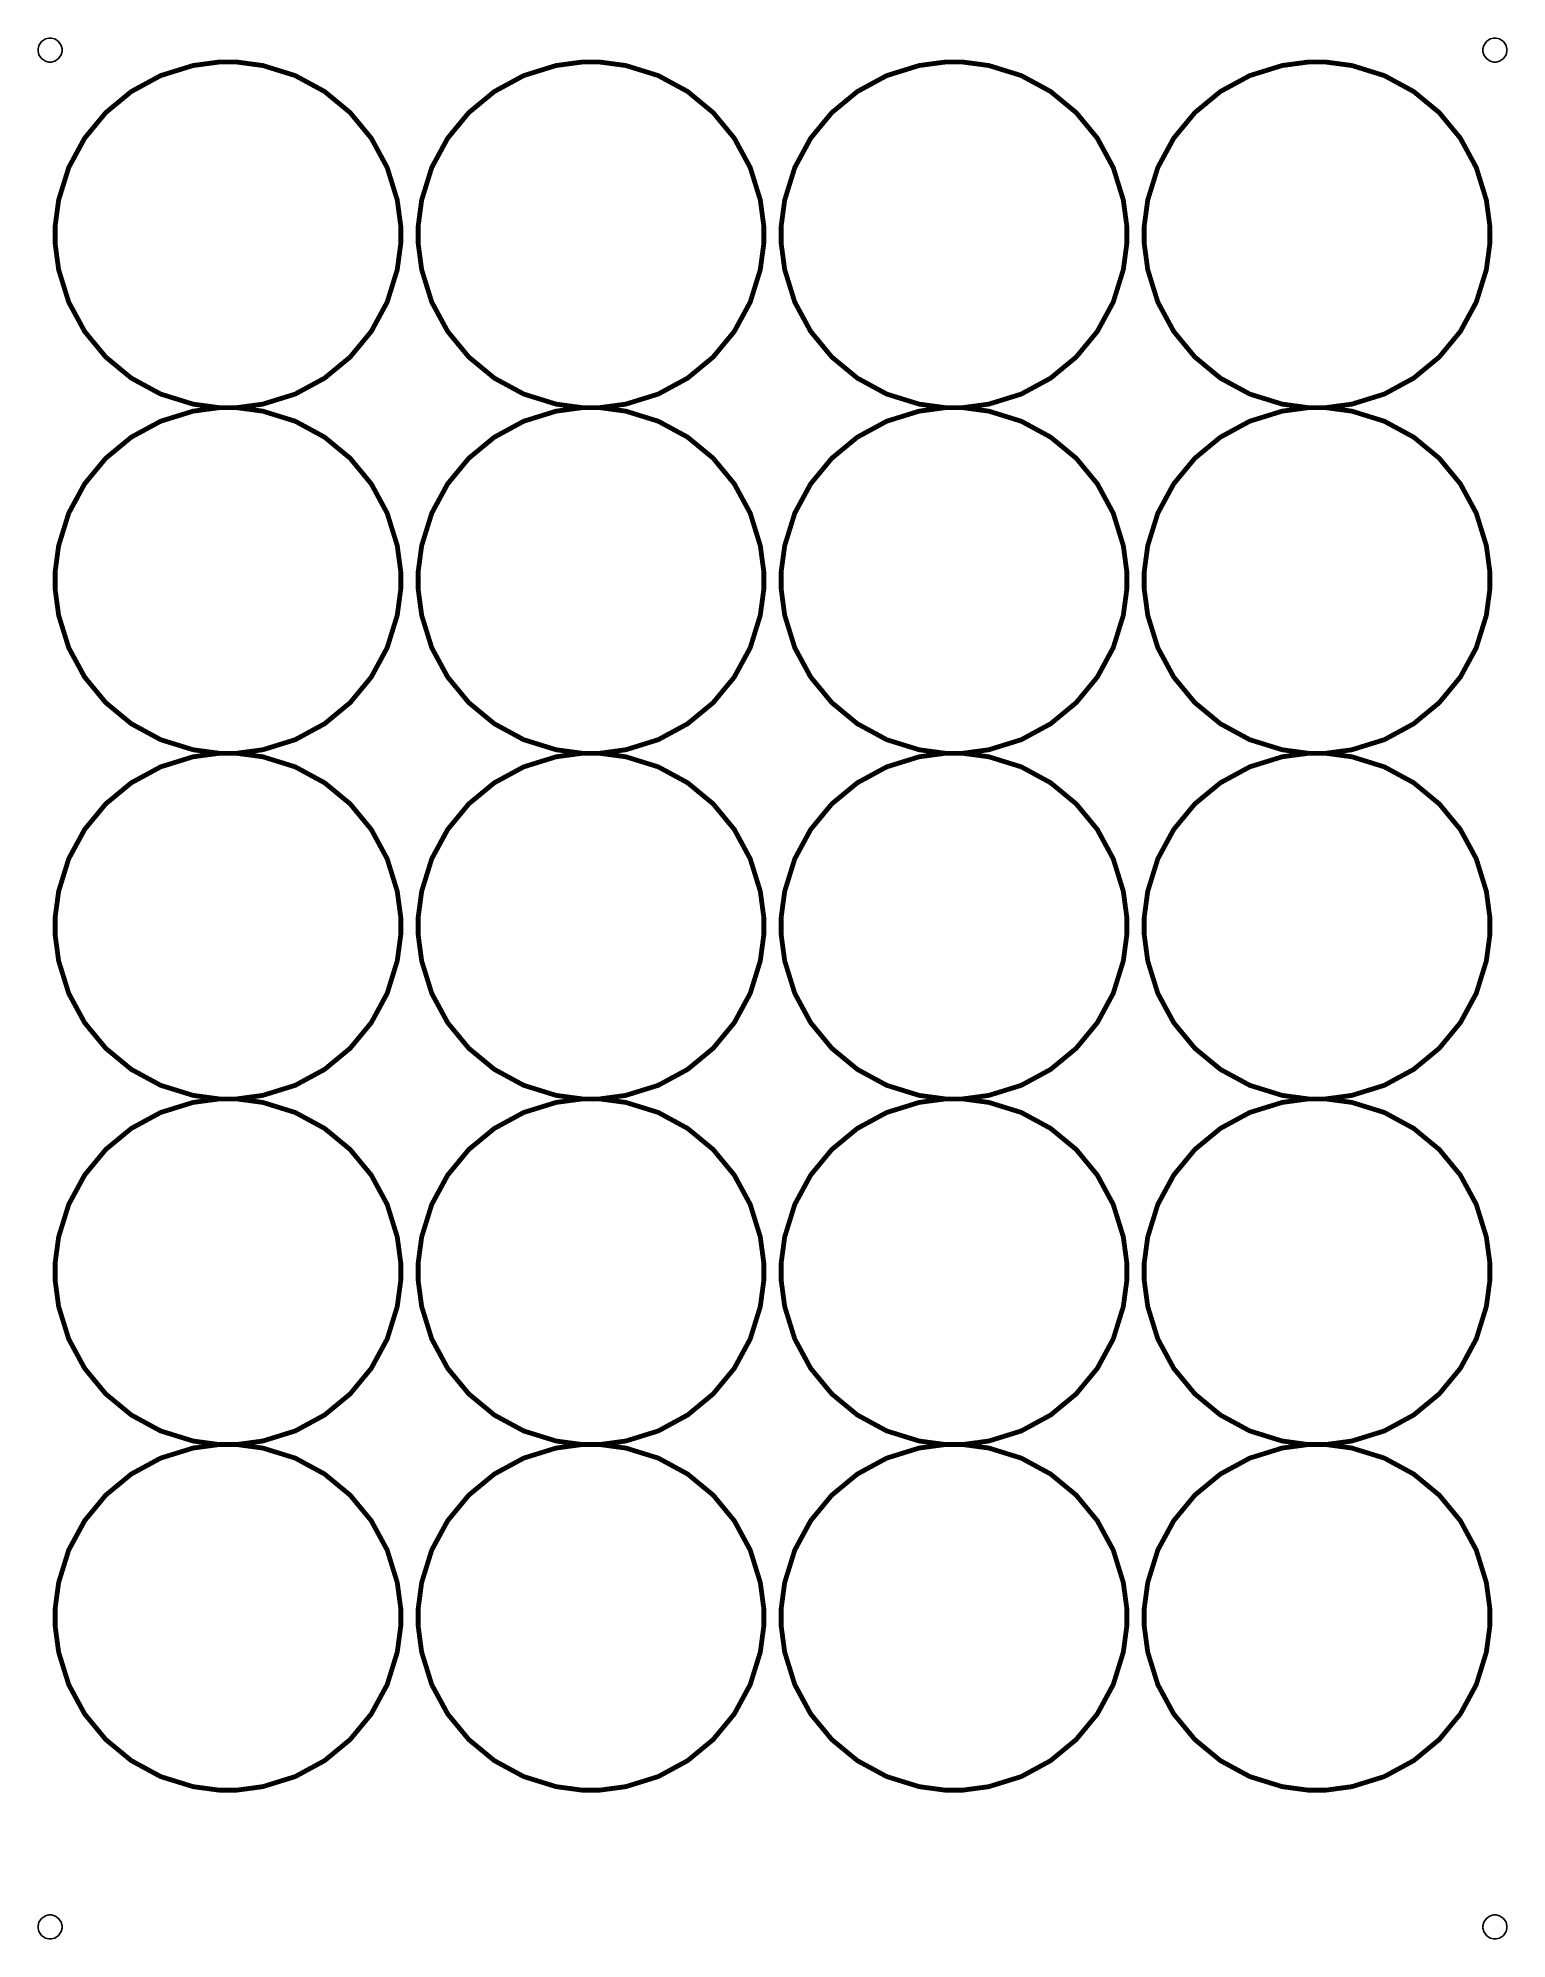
# Model space of a CAD drawing. Extents: x 0 to 216, y 0 to 279.
import ezdxf

# ---------------------------------------------------------------- set-up
doc = ezdxf.new("R2010")
doc.units = 0
doc.layers.add('C00-00-00-BLACK', color=7, linetype='CONTINUOUS')

msp = doc.modelspace()

# ---------------------------------------------------------------- linework, layer by layer
at = {"layer": 'C00-00-00-BLACK'}
for points in [[(3.52778, 277.636), (3.52778, 277.808), (3.3886, 278.324), (3.01101, 278.885), (2.45015, 279.262), (1.93477, 279.4), (1.76389, 279.4), (1.59163, 279.4), (1.07625, 279.262), (0.515387, 278.885), (0.137804, 278.324), (0, 277.808), (0, 277.636), (0, 277.465), (0.137804, 276.95), (0.515387, 276.389), (1.07625, 276.012), (1.59163, 275.872), (1.76389, 275.872), (1.93477, 275.872), (2.45015, 276.012), (3.01101, 276.389), (3.3886, 276.95), (3.52778, 277.465), (3.52778, 277.636)], [(3.52778, 277.636), (3.52778, 277.808), (3.3886, 278.324), (3.01101, 278.885), (2.45015, 279.262), (1.93477, 279.4), (1.76389, 279.4), (1.59163, 279.4), (1.07625, 279.262), (0.515387, 278.885), (0.137804, 278.324), (0, 277.808), (0, 277.636), (0, 277.465), (0.137804, 276.95), (0.515387, 276.389), (1.07625, 276.012), (1.59163, 275.872), (1.76389, 275.872), (1.93477, 275.872), (2.45015, 276.012), (3.01101, 276.389), (3.3886, 276.95), (3.52778, 277.465), (3.52778, 277.636)], [(3.52778, 277.636), (3.52778, 277.808), (3.3886, 278.324), (3.01101, 278.885), (2.45015, 279.262), (1.93477, 279.4), (1.76389, 279.4), (1.59163, 279.4), (1.07625, 279.262), (0.515387, 278.885), (0.137804, 278.324), (0, 277.808), (0, 277.636), (0, 277.465), (0.137804, 276.95), (0.515387, 276.389), (1.07625, 276.012), (1.59163, 275.872), (1.76389, 275.872), (1.93477, 275.872), (2.45015, 276.012), (3.01101, 276.389), (3.3886, 276.95), (3.52778, 277.465), (3.52778, 277.636)], [(3.52778, 277.636), (3.52778, 277.808), (3.3886, 278.324), (3.01101, 278.885), (2.45015, 279.262), (1.93477, 279.4), (1.76389, 279.4), (1.59163, 279.4), (1.07625, 279.262), (0.515387, 278.885), (0.137804, 278.324), (0, 277.808), (0, 277.636), (0, 277.465), (0.137804, 276.95), (0.515387, 276.389), (1.07625, 276.012), (1.59163, 275.872), (1.76389, 275.872), (1.93477, 275.872), (2.45015, 276.012), (3.01101, 276.389), (3.3886, 276.95), (3.52778, 277.465), (3.52778, 277.636)], [(3.52778, 277.636), (3.52778, 277.808), (3.3886, 278.324), (3.01101, 278.885), (2.45015, 279.262), (1.93477, 279.4), (1.76389, 279.4), (1.59163, 279.4), (1.07625, 279.262), (0.515387, 278.885), (0.137804, 278.324), (0, 277.808), (0, 277.636), (0, 277.465), (0.137804, 276.95), (0.515387, 276.389), (1.07625, 276.012), (1.59163, 275.872), (1.76389, 275.872), (1.93477, 275.872), (2.45015, 276.012), (3.01101, 276.389), (3.3886, 276.95), (3.52778, 277.465), (3.52778, 277.636)], [(215.9, 277.636), (215.9, 277.808), (215.761, 278.324), (215.383, 278.885), (214.822, 279.262), (214.307, 279.4), (214.136, 279.4), (213.964, 279.4), (213.449, 279.262), (212.888, 278.885), (212.51, 278.324), (212.372, 277.808), (212.372, 277.636), (212.372, 277.465), (212.51, 276.95), (212.888, 276.389), (213.449, 276.012), (213.964, 275.872), (214.136, 275.872), (214.307, 275.872), (214.822, 276.012), (215.383, 276.389), (215.761, 276.95), (215.9, 277.465), (215.9, 277.636)], [(215.9, 277.636), (215.9, 277.808), (215.761, 278.324), (215.383, 278.885), (214.822, 279.262), (214.307, 279.4), (214.136, 279.4), (213.964, 279.4), (213.449, 279.262), (212.888, 278.885), (212.51, 278.324), (212.372, 277.808), (212.372, 277.636), (212.372, 277.465), (212.51, 276.95), (212.888, 276.389), (213.449, 276.012), (213.964, 275.872), (214.136, 275.872), (214.307, 275.872), (214.822, 276.012), (215.383, 276.389), (215.761, 276.95), (215.9, 277.465), (215.9, 277.636)], [(215.9, 277.636), (215.9, 277.808), (215.761, 278.324), (215.383, 278.885), (214.822, 279.262), (214.307, 279.4), (214.136, 279.4), (213.964, 279.4), (213.449, 279.262), (212.888, 278.885), (212.51, 278.324), (212.372, 277.808), (212.372, 277.636), (212.372, 277.465), (212.51, 276.95), (212.888, 276.389), (213.449, 276.012), (213.964, 275.872), (214.136, 275.872), (214.307, 275.872), (214.822, 276.012), (215.383, 276.389), (215.761, 276.95), (215.9, 277.465), (215.9, 277.636)], [(215.9, 277.636), (215.9, 277.808), (215.761, 278.324), (215.383, 278.885), (214.822, 279.262), (214.307, 279.4), (214.136, 279.4), (213.964, 279.4), (213.449, 279.262), (212.888, 278.885), (212.51, 278.324), (212.372, 277.808), (212.372, 277.636), (212.372, 277.465), (212.51, 276.95), (212.888, 276.389), (213.449, 276.012), (213.964, 275.872), (214.136, 275.872), (214.307, 275.872), (214.822, 276.012), (215.383, 276.389), (215.761, 276.95), (215.9, 277.465), (215.9, 277.636)], [(215.9, 277.636), (215.9, 277.808), (215.761, 278.324), (215.383, 278.885), (214.822, 279.262), (214.307, 279.4), (214.136, 279.4), (213.964, 279.4), (213.449, 279.262), (212.888, 278.885), (212.51, 278.324), (212.372, 277.808), (212.372, 277.636), (212.372, 277.465), (212.51, 276.95), (212.888, 276.389), (213.449, 276.012), (213.964, 275.872), (214.136, 275.872), (214.307, 275.872), (214.822, 276.012), (215.383, 276.389), (215.761, 276.95), (215.9, 277.465), (215.9, 277.636)], [(3.52778, 1.76389), (3.52778, 1.93614), (3.3886, 2.45153), (3.01101, 3.01239), (2.45015, 3.38998), (1.93477, 3.52778), (1.76389, 3.52778), (1.59163, 3.52778), (1.07625, 3.38998), (0.515387, 3.01239), (0.137804, 2.45153), (0, 1.93614), (0, 1.76389), (0, 1.59301), (0.137804, 1.07763), (0.515387, 0.516763), (1.07625, 0.139182), (1.59163, 0), (1.76389, 0), (1.93477, 0), (2.45015, 0.139182), (3.01101, 0.516763), (3.3886, 1.07763), (3.52778, 1.59301), (3.52778, 1.76389)], [(3.52778, 1.76389), (3.52778, 1.93614), (3.3886, 2.45153), (3.01101, 3.01239), (2.45015, 3.38998), (1.93477, 3.52778), (1.76389, 3.52778), (1.59163, 3.52778), (1.07625, 3.38998), (0.515387, 3.01239), (0.137804, 2.45153), (0, 1.93614), (0, 1.76389), (0, 1.59301), (0.137804, 1.07763), (0.515387, 0.516763), (1.07625, 0.139182), (1.59163, 0), (1.76389, 0), (1.93477, 0), (2.45015, 0.139182), (3.01101, 0.516763), (3.3886, 1.07763), (3.52778, 1.59301), (3.52778, 1.76389)], [(3.52778, 1.76389), (3.52778, 1.93614), (3.3886, 2.45153), (3.01101, 3.01239), (2.45015, 3.38998), (1.93477, 3.52778), (1.76389, 3.52778), (1.59163, 3.52778), (1.07625, 3.38998), (0.515387, 3.01239), (0.137804, 2.45153), (0, 1.93614), (0, 1.76389), (0, 1.59301), (0.137804, 1.07763), (0.515387, 0.516763), (1.07625, 0.139182), (1.59163, 0), (1.76389, 0), (1.93477, 0), (2.45015, 0.139182), (3.01101, 0.516763), (3.3886, 1.07763), (3.52778, 1.59301), (3.52778, 1.76389)], [(3.52778, 1.76389), (3.52778, 1.93614), (3.3886, 2.45153), (3.01101, 3.01239), (2.45015, 3.38998), (1.93477, 3.52778), (1.76389, 3.52778), (1.59163, 3.52778), (1.07625, 3.38998), (0.515387, 3.01239), (0.137804, 2.45153), (0, 1.93614), (0, 1.76389), (0, 1.59301), (0.137804, 1.07763), (0.515387, 0.516763), (1.07625, 0.139182), (1.59163, 0), (1.76389, 0), (1.93477, 0), (2.45015, 0.139182), (3.01101, 0.516763), (3.3886, 1.07763), (3.52778, 1.59301), (3.52778, 1.76389)], [(3.52778, 1.76389), (3.52778, 1.93614), (3.3886, 2.45153), (3.01101, 3.01239), (2.45015, 3.38998), (1.93477, 3.52778), (1.76389, 3.52778), (1.59163, 3.52778), (1.07625, 3.38998), (0.515387, 3.01239), (0.137804, 2.45153), (0, 1.93614), (0, 1.76389), (0, 1.59301), (0.137804, 1.07763), (0.515387, 0.516763), (1.07625, 0.139182), (1.59163, 0), (1.76389, 0), (1.93477, 0), (2.45015, 0.139182), (3.01101, 0.516763), (3.3886, 1.07763), (3.52778, 1.59301), (3.52778, 1.76389)], [(215.9, 1.76389), (215.9, 1.93614), (215.761, 2.45153), (215.383, 3.01239), (214.822, 3.38998), (214.307, 3.52778), (214.136, 3.52778), (213.964, 3.52778), (213.449, 3.38998), (212.888, 3.01239), (212.51, 2.45153), (212.372, 1.93614), (212.372, 1.76389), (212.372, 1.59301), (212.51, 1.07763), (212.888, 0.516763), (213.449, 0.139182), (213.964, 0), (214.136, 0), (214.307, 0), (214.822, 0.139182), (215.383, 0.516763), (215.761, 1.07763), (215.9, 1.59301), (215.9, 1.76389)], [(215.9, 1.76389), (215.9, 1.93614), (215.761, 2.45153), (215.383, 3.01239), (214.822, 3.38998), (214.307, 3.52778), (214.136, 3.52778), (213.964, 3.52778), (213.449, 3.38998), (212.888, 3.01239), (212.51, 2.45153), (212.372, 1.93614), (212.372, 1.76389), (212.372, 1.59301), (212.51, 1.07763), (212.888, 0.516763), (213.449, 0.139182), (213.964, 0), (214.136, 0), (214.307, 0), (214.822, 0.139182), (215.383, 0.516763), (215.761, 1.07763), (215.9, 1.59301), (215.9, 1.76389)], [(215.9, 1.76389), (215.9, 1.93614), (215.761, 2.45153), (215.383, 3.01239), (214.822, 3.38998), (214.307, 3.52778), (214.136, 3.52778), (213.964, 3.52778), (213.449, 3.38998), (212.888, 3.01239), (212.51, 2.45153), (212.372, 1.93614), (212.372, 1.76389), (212.372, 1.59301), (212.51, 1.07763), (212.888, 0.516763), (213.449, 0.139182), (213.964, 0), (214.136, 0), (214.307, 0), (214.822, 0.139182), (215.383, 0.516763), (215.761, 1.07763), (215.9, 1.59301), (215.9, 1.76389)], [(215.9, 1.76389), (215.9, 1.93614), (215.761, 2.45153), (215.383, 3.01239), (214.822, 3.38998), (214.307, 3.52778), (214.136, 3.52778), (213.964, 3.52778), (213.449, 3.38998), (212.888, 3.01239), (212.51, 2.45153), (212.372, 1.93614), (212.372, 1.76389), (212.372, 1.59301), (212.51, 1.07763), (212.888, 0.516763), (213.449, 0.139182), (213.964, 0), (214.136, 0), (214.307, 0), (214.822, 0.139182), (215.383, 0.516763), (215.761, 1.07763), (215.9, 1.59301), (215.9, 1.76389)], [(215.9, 1.76389), (215.9, 1.93614), (215.761, 2.45153), (215.383, 3.01239), (214.822, 3.38998), (214.307, 3.52778), (214.136, 3.52778), (213.964, 3.52778), (213.449, 3.38998), (212.888, 3.01239), (212.51, 2.45153), (212.372, 1.93614), (212.372, 1.76389), (212.372, 1.59301), (212.51, 1.07763), (212.888, 0.516763), (213.449, 0.139182), (213.964, 0), (214.136, 0), (214.307, 0), (214.822, 0.139182), (215.383, 0.516763), (215.761, 1.07763), (215.9, 1.59301), (215.9, 1.76389)]]:
    msp.add_lwpolyline(points, close=True, dxfattribs=at)
at = {"layer": 'C00-00-00-BLACK', "const_width": 0.705556}
for points in [[(53.315, 250.472), (53.315, 251.752), (52.7981, 255.593), (51.3182, 260.361), (48.9768, 264.676), (45.8749, 268.434), (42.1171, 271.536), (37.8023, 273.877), (33.0343, 275.357), (29.1937, 275.872), (27.9149, 275.872), (26.6347, 275.872), (22.7941, 275.357), (18.0261, 273.877), (13.7115, 271.536), (9.95355, 268.434), (6.85161, 264.676), (4.51033, 260.361), (3.0303, 255.593), (2.51492, 251.752), (2.51492, 250.472), (2.51492, 249.193), (3.0303, 245.353), (4.51033, 240.585), (6.85161, 236.27), (9.95355, 232.512), (13.7115, 229.41), (18.0261, 227.069), (22.7941, 225.589), (26.6347, 225.072), (27.9149, 225.072), (29.1937, 225.072), (33.0343, 225.589), (37.8023, 227.069), (42.1171, 229.41), (45.8749, 232.512), (48.9768, 236.27), (51.3182, 240.585), (52.7981, 245.353), (53.315, 249.193), (53.315, 250.472)], [(106.673, 250.472), (106.673, 251.752), (106.156, 255.593), (104.676, 260.361), (102.334, 264.676), (99.2325, 268.434), (95.4747, 271.536), (91.1599, 273.877), (86.3921, 275.357), (82.5514, 275.872), (81.2726, 275.872), (79.9924, 275.872), (76.1517, 275.357), (71.3839, 273.877), (67.0691, 271.536), (63.3113, 268.434), (60.2093, 264.676), (57.8679, 260.361), (56.388, 255.593), (55.8726, 251.752), (55.8726, 250.472), (55.8726, 249.193), (56.388, 245.353), (57.8679, 240.585), (60.2093, 236.27), (63.3113, 232.512), (67.0691, 229.41), (71.3839, 227.069), (76.1517, 225.589), (79.9924, 225.072), (81.2726, 225.072), (82.5514, 225.072), (86.3921, 225.589), (91.1599, 227.069), (95.4747, 229.41), (99.2325, 232.512), (102.334, 236.27), (104.676, 240.585), (106.156, 245.353), (106.673, 249.193), (106.673, 250.472)], [(160.027, 250.472), (160.027, 251.752), (159.511, 255.593), (158.031, 260.361), (155.689, 264.676), (152.587, 268.434), (148.83, 271.536), (144.515, 273.877), (139.747, 275.357), (135.906, 275.872), (134.627, 275.872), (133.347, 275.872), (129.506, 275.357), (124.739, 273.877), (120.424, 271.536), (116.666, 268.434), (113.564, 264.676), (111.223, 260.361), (109.743, 255.593), (109.227, 251.752), (109.227, 250.472), (109.227, 249.193), (109.743, 245.353), (111.223, 240.585), (113.564, 236.27), (116.666, 232.512), (120.424, 229.41), (124.739, 227.069), (129.506, 225.589), (133.347, 225.072), (134.627, 225.072), (135.906, 225.072), (139.747, 225.589), (144.515, 227.069), (148.83, 229.41), (152.587, 232.512), (155.689, 236.27), (158.031, 240.585), (159.511, 245.353), (160.027, 249.193), (160.027, 250.472)], [(213.385, 250.472), (213.385, 251.752), (212.868, 255.593), (211.388, 260.361), (209.047, 264.676), (205.945, 268.434), (202.187, 271.536), (197.872, 273.877), (193.105, 275.357), (189.264, 275.872), (187.985, 275.872), (186.705, 275.872), (182.864, 275.357), (178.096, 273.877), (173.782, 271.536), (170.024, 268.434), (166.922, 264.676), (164.58, 260.361), (163.1, 255.593), (162.585, 251.752), (162.585, 250.472), (162.585, 249.193), (163.1, 245.353), (164.58, 240.585), (166.922, 236.27), (170.024, 232.512), (173.782, 229.41), (178.096, 227.069), (182.864, 225.589), (186.705, 225.072), (187.985, 225.072), (189.264, 225.072), (193.105, 225.589), (197.872, 227.069), (202.187, 229.41), (205.945, 232.512), (209.047, 236.27), (211.388, 240.585), (212.868, 245.353), (213.385, 249.193), (213.385, 250.472)], [(53.315, 199.672), (53.315, 200.952), (52.7981, 204.793), (51.3182, 209.561), (48.9768, 213.876), (45.8749, 217.634), (42.1171, 220.736), (37.8023, 223.077), (33.0343, 224.557), (29.1937, 225.072), (27.9149, 225.072), (26.6347, 225.072), (22.7941, 224.557), (18.0261, 223.077), (13.7115, 220.736), (9.95355, 217.634), (6.85161, 213.876), (4.51033, 209.561), (3.0303, 204.793), (2.51492, 200.952), (2.51492, 199.672), (2.51492, 198.393), (3.0303, 194.553), (4.51033, 189.785), (6.85161, 185.47), (9.95355, 181.712), (13.7115, 178.61), (18.0261, 176.269), (22.7941, 174.789), (26.6347, 174.272), (27.9149, 174.272), (29.1937, 174.272), (33.0343, 174.789), (37.8023, 176.269), (42.1171, 178.61), (45.8749, 181.712), (48.9768, 185.47), (51.3182, 189.785), (52.7981, 194.553), (53.315, 198.393), (53.315, 199.672)], [(106.673, 199.672), (106.673, 200.952), (106.156, 204.793), (104.676, 209.561), (102.334, 213.876), (99.2325, 217.634), (95.4747, 220.736), (91.1599, 223.077), (86.3921, 224.557), (82.5514, 225.072), (81.2726, 225.072), (79.9924, 225.072), (76.1517, 224.557), (71.3839, 223.077), (67.0691, 220.736), (63.3113, 217.634), (60.2093, 213.876), (57.8679, 209.561), (56.388, 204.793), (55.8726, 200.952), (55.8726, 199.672), (55.8726, 198.393), (56.388, 194.553), (57.8679, 189.785), (60.2093, 185.47), (63.3113, 181.712), (67.0691, 178.61), (71.3839, 176.269), (76.1517, 174.789), (79.9924, 174.272), (81.2726, 174.272), (82.5514, 174.272), (86.3921, 174.789), (91.1599, 176.269), (95.4747, 178.61), (99.2325, 181.712), (102.334, 185.47), (104.676, 189.785), (106.156, 194.553), (106.673, 198.393), (106.673, 199.672)], [(160.027, 199.672), (160.027, 200.952), (159.511, 204.793), (158.031, 209.561), (155.689, 213.876), (152.587, 217.634), (148.83, 220.736), (144.515, 223.077), (139.747, 224.557), (135.906, 225.072), (134.627, 225.072), (133.347, 225.072), (129.506, 224.557), (124.739, 223.077), (120.424, 220.736), (116.666, 217.634), (113.564, 213.876), (111.223, 209.561), (109.743, 204.793), (109.227, 200.952), (109.227, 199.672), (109.227, 198.393), (109.743, 194.553), (111.223, 189.785), (113.564, 185.47), (116.666, 181.712), (120.424, 178.61), (124.739, 176.269), (129.506, 174.789), (133.347, 174.272), (134.627, 174.272), (135.906, 174.272), (139.747, 174.789), (144.515, 176.269), (148.83, 178.61), (152.587, 181.712), (155.689, 185.47), (158.031, 189.785), (159.511, 194.553), (160.027, 198.393), (160.027, 199.672)], [(213.385, 199.672), (213.385, 200.952), (212.868, 204.793), (211.388, 209.561), (209.047, 213.876), (205.945, 217.634), (202.187, 220.736), (197.872, 223.077), (193.105, 224.557), (189.264, 225.072), (187.985, 225.072), (186.705, 225.072), (182.864, 224.557), (178.096, 223.077), (173.782, 220.736), (170.024, 217.634), (166.922, 213.876), (164.58, 209.561), (163.1, 204.793), (162.585, 200.952), (162.585, 199.672), (162.585, 198.393), (163.1, 194.553), (164.58, 189.785), (166.922, 185.47), (170.024, 181.712), (173.782, 178.61), (178.096, 176.269), (182.864, 174.789), (186.705, 174.272), (187.985, 174.272), (189.264, 174.272), (193.105, 174.789), (197.872, 176.269), (202.187, 178.61), (205.945, 181.712), (209.047, 185.47), (211.388, 189.785), (212.868, 194.553), (213.385, 198.393), (213.385, 199.672)], [(53.315, 148.872), (53.315, 150.152), (52.7981, 153.993), (51.3182, 158.761), (48.9768, 163.076), (45.8749, 166.834), (42.1171, 169.936), (37.8023, 172.277), (33.0343, 173.757), (29.1937, 174.272), (27.9149, 174.272), (26.6347, 174.272), (22.7941, 173.757), (18.0261, 172.277), (13.7115, 169.936), (9.95355, 166.834), (6.85161, 163.076), (4.51033, 158.761), (3.0303, 153.993), (2.51492, 150.152), (2.51492, 148.872), (2.51492, 147.593), (3.0303, 143.753), (4.51033, 138.985), (6.85161, 134.67), (9.95355, 130.912), (13.7115, 127.81), (18.0261, 125.469), (22.7941, 123.989), (26.6347, 123.472), (27.9149, 123.472), (29.1937, 123.472), (33.0343, 123.989), (37.8023, 125.469), (42.1171, 127.81), (45.8749, 130.912), (48.9768, 134.67), (51.3182, 138.985), (52.7981, 143.753), (53.315, 147.593), (53.315, 148.872)], [(106.673, 148.872), (106.673, 150.152), (106.156, 153.993), (104.676, 158.761), (102.334, 163.076), (99.2325, 166.834), (95.4747, 169.936), (91.1599, 172.277), (86.3921, 173.757), (82.5514, 174.272), (81.2726, 174.272), (79.9924, 174.272), (76.1517, 173.757), (71.3839, 172.277), (67.0691, 169.936), (63.3113, 166.834), (60.2093, 163.076), (57.8679, 158.761), (56.388, 153.993), (55.8726, 150.152), (55.8726, 148.872), (55.8726, 147.593), (56.388, 143.753), (57.8679, 138.985), (60.2093, 134.67), (63.3113, 130.912), (67.0691, 127.81), (71.3839, 125.469), (76.1517, 123.989), (79.9924, 123.472), (81.2726, 123.472), (82.5514, 123.472), (86.3921, 123.989), (91.1599, 125.469), (95.4747, 127.81), (99.2325, 130.912), (102.334, 134.67), (104.676, 138.985), (106.156, 143.753), (106.673, 147.593), (106.673, 148.872)], [(160.027, 148.872), (160.027, 150.152), (159.511, 153.993), (158.031, 158.761), (155.689, 163.076), (152.587, 166.834), (148.83, 169.936), (144.515, 172.277), (139.747, 173.757), (135.906, 174.272), (134.627, 174.272), (133.347, 174.272), (129.506, 173.757), (124.739, 172.277), (120.424, 169.936), (116.666, 166.834), (113.564, 163.076), (111.223, 158.761), (109.743, 153.993), (109.227, 150.152), (109.227, 148.872), (109.227, 147.593), (109.743, 143.753), (111.223, 138.985), (113.564, 134.67), (116.666, 130.912), (120.424, 127.81), (124.739, 125.469), (129.506, 123.989), (133.347, 123.472), (134.627, 123.472), (135.906, 123.472), (139.747, 123.989), (144.515, 125.469), (148.83, 127.81), (152.587, 130.912), (155.689, 134.67), (158.031, 138.985), (159.511, 143.753), (160.027, 147.593), (160.027, 148.872)], [(213.385, 148.872), (213.385, 150.152), (212.868, 153.993), (211.388, 158.761), (209.047, 163.076), (205.945, 166.834), (202.187, 169.936), (197.872, 172.277), (193.105, 173.757), (189.264, 174.272), (187.985, 174.272), (186.705, 174.272), (182.864, 173.757), (178.096, 172.277), (173.782, 169.936), (170.024, 166.834), (166.922, 163.076), (164.58, 158.761), (163.1, 153.993), (162.585, 150.152), (162.585, 148.872), (162.585, 147.593), (163.1, 143.753), (164.58, 138.985), (166.922, 134.67), (170.024, 130.912), (173.782, 127.81), (178.096, 125.469), (182.864, 123.989), (186.705, 123.472), (187.985, 123.472), (189.264, 123.472), (193.105, 123.989), (197.872, 125.469), (202.187, 127.81), (205.945, 130.912), (209.047, 134.67), (211.388, 138.985), (212.868, 143.753), (213.385, 147.593), (213.385, 148.872)], [(53.315, 98.0722), (53.315, 99.3525), (52.7981, 103.193), (51.3182, 107.961), (48.9768, 112.276), (45.8749, 116.034), (42.1171, 119.136), (37.8023, 121.477), (33.0343, 122.957), (29.1937, 123.472), (27.9149, 123.472), (26.6347, 123.472), (22.7941, 122.957), (18.0261, 121.477), (13.7115, 119.136), (9.95355, 116.034), (6.85161, 112.276), (4.51033, 107.961), (3.0303, 103.193), (2.51492, 99.3525), (2.51492, 98.0722), (2.51492, 96.7934), (3.0303, 92.9527), (4.51033, 88.1849), (6.85161, 83.8701), (9.95355, 80.1123), (13.7115, 77.0103), (18.0261, 74.6689), (22.7941, 73.189), (26.6347, 72.6722), (27.9149, 72.6722), (29.1937, 72.6722), (33.0343, 73.189), (37.8023, 74.6689), (42.1171, 77.0103), (45.8749, 80.1123), (48.9768, 83.8701), (51.3182, 88.1849), (52.7981, 92.9527), (53.315, 96.7934), (53.315, 98.0722)], [(106.673, 98.0722), (106.673, 99.3525), (106.156, 103.193), (104.676, 107.961), (102.334, 112.276), (99.2325, 116.034), (95.4747, 119.136), (91.1599, 121.477), (86.3921, 122.957), (82.5514, 123.472), (81.2726, 123.472), (79.9924, 123.472), (76.1517, 122.957), (71.3839, 121.477), (67.0691, 119.136), (63.3113, 116.034), (60.2093, 112.276), (57.8679, 107.961), (56.388, 103.193), (55.8726, 99.3525), (55.8726, 98.0722), (55.8726, 96.7934), (56.388, 92.9527), (57.8679, 88.1849), (60.2093, 83.8701), (63.3113, 80.1123), (67.0691, 77.0103), (71.3839, 74.6689), (76.1517, 73.189), (79.9924, 72.6722), (81.2726, 72.6722), (82.5514, 72.6722), (86.3921, 73.189), (91.1599, 74.6689), (95.4747, 77.0103), (99.2325, 80.1123), (102.334, 83.8701), (104.676, 88.1849), (106.156, 92.9527), (106.673, 96.7934), (106.673, 98.0722)], [(160.027, 98.0722), (160.027, 99.3525), (159.511, 103.193), (158.031, 107.961), (155.689, 112.276), (152.587, 116.034), (148.83, 119.136), (144.515, 121.477), (139.747, 122.957), (135.906, 123.472), (134.627, 123.472), (133.347, 123.472), (129.506, 122.957), (124.739, 121.477), (120.424, 119.136), (116.666, 116.034), (113.564, 112.276), (111.223, 107.961), (109.743, 103.193), (109.227, 99.3525), (109.227, 98.0722), (109.227, 96.7934), (109.743, 92.9527), (111.223, 88.1849), (113.564, 83.8701), (116.666, 80.1123), (120.424, 77.0103), (124.739, 74.6689), (129.506, 73.189), (133.347, 72.6722), (134.627, 72.6722), (135.906, 72.6722), (139.747, 73.189), (144.515, 74.6689), (148.83, 77.0103), (152.587, 80.1123), (155.689, 83.8701), (158.031, 88.1849), (159.511, 92.9527), (160.027, 96.7934), (160.027, 98.0722)], [(213.385, 98.0722), (213.385, 99.3525), (212.868, 103.193), (211.388, 107.961), (209.047, 112.276), (205.945, 116.034), (202.187, 119.136), (197.872, 121.477), (193.105, 122.957), (189.264, 123.472), (187.985, 123.472), (186.705, 123.472), (182.864, 122.957), (178.096, 121.477), (173.782, 119.136), (170.024, 116.034), (166.922, 112.276), (164.58, 107.961), (163.1, 103.193), (162.585, 99.3525), (162.585, 98.0722), (162.585, 96.7934), (163.1, 92.9527), (164.58, 88.1849), (166.922, 83.8701), (170.024, 80.1123), (173.782, 77.0103), (178.096, 74.6689), (182.864, 73.189), (186.705, 72.6722), (187.985, 72.6722), (189.264, 72.6722), (193.105, 73.189), (197.872, 74.6689), (202.187, 77.0103), (205.945, 80.1123), (209.047, 83.8701), (211.388, 88.1849), (212.868, 92.9527), (213.385, 96.7934), (213.385, 98.0722)], [(53.315, 47.2722), (53.315, 48.5525), (52.7981, 52.3931), (51.3182, 57.1609), (48.9768, 61.4758), (45.8749, 65.2336), (42.1171, 68.3355), (37.8023, 70.6769), (33.0343, 72.1568), (29.1937, 72.6722), (27.9149, 72.6722), (26.6347, 72.6722), (22.7941, 72.1568), (18.0261, 70.6769), (13.7115, 68.3355), (9.95355, 65.2336), (6.85161, 61.4758), (4.51033, 57.1609), (3.0303, 52.3931), (2.51492, 48.5525), (2.51492, 47.2722), (2.51492, 45.9934), (3.0303, 42.1527), (4.51033, 37.3849), (6.85161, 33.0702), (9.95355, 29.3122), (13.7115, 26.2103), (18.0261, 23.869), (22.7941, 22.389), (26.6347, 21.8722), (27.9149, 21.8722), (29.1937, 21.8722), (33.0343, 22.389), (37.8023, 23.869), (42.1171, 26.2103), (45.8749, 29.3122), (48.9768, 33.0702), (51.3182, 37.3849), (52.7981, 42.1527), (53.315, 45.9934), (53.315, 47.2722)], [(106.673, 47.2722), (106.673, 48.5525), (106.156, 52.3931), (104.676, 57.1609), (102.334, 61.4758), (99.2325, 65.2336), (95.4747, 68.3355), (91.1599, 70.6769), (86.3921, 72.1568), (82.5514, 72.6722), (81.2726, 72.6722), (79.9924, 72.6722), (76.1517, 72.1568), (71.3839, 70.6769), (67.0691, 68.3355), (63.3113, 65.2336), (60.2093, 61.4758), (57.8679, 57.1609), (56.388, 52.3931), (55.8726, 48.5525), (55.8726, 47.2722), (55.8726, 45.9934), (56.388, 42.1527), (57.8679, 37.3849), (60.2093, 33.0702), (63.3113, 29.3122), (67.0691, 26.2103), (71.3839, 23.869), (76.1517, 22.389), (79.9924, 21.8722), (81.2726, 21.8722), (82.5514, 21.8722), (86.3921, 22.389), (91.1599, 23.869), (95.4747, 26.2103), (99.2325, 29.3122), (102.334, 33.0702), (104.676, 37.3849), (106.156, 42.1527), (106.673, 45.9934), (106.673, 47.2722)], [(160.027, 47.2722), (160.027, 48.5525), (159.511, 52.3931), (158.031, 57.1609), (155.689, 61.4758), (152.587, 65.2336), (148.83, 68.3355), (144.515, 70.6769), (139.747, 72.1568), (135.906, 72.6722), (134.627, 72.6722), (133.347, 72.6722), (129.506, 72.1568), (124.739, 70.6769), (120.424, 68.3355), (116.666, 65.2336), (113.564, 61.4758), (111.223, 57.1609), (109.743, 52.3931), (109.227, 48.5525), (109.227, 47.2722), (109.227, 45.9934), (109.743, 42.1527), (111.223, 37.3849), (113.564, 33.0702), (116.666, 29.3122), (120.424, 26.2103), (124.739, 23.869), (129.506, 22.389), (133.347, 21.8722), (134.627, 21.8722), (135.906, 21.8722), (139.747, 22.389), (144.515, 23.869), (148.83, 26.2103), (152.587, 29.3122), (155.689, 33.0702), (158.031, 37.3849), (159.511, 42.1527), (160.027, 45.9934), (160.027, 47.2722)], [(213.385, 47.2722), (213.385, 48.5525), (212.868, 52.3931), (211.388, 57.1609), (209.047, 61.4758), (205.945, 65.2336), (202.187, 68.3355), (197.872, 70.6769), (193.105, 72.1568), (189.264, 72.6722), (187.985, 72.6722), (186.705, 72.6722), (182.864, 72.1568), (178.096, 70.6769), (173.782, 68.3355), (170.024, 65.2336), (166.922, 61.4758), (164.58, 57.1609), (163.1, 52.3931), (162.585, 48.5525), (162.585, 47.2722), (162.585, 45.9934), (163.1, 42.1527), (164.58, 37.3849), (166.922, 33.0702), (170.024, 29.3122), (173.782, 26.2103), (178.096, 23.869), (182.864, 22.389), (186.705, 21.8722), (187.985, 21.8722), (189.264, 21.8722), (193.105, 22.389), (197.872, 23.869), (202.187, 26.2103), (205.945, 29.3122), (209.047, 33.0702), (211.388, 37.3849), (212.868, 42.1527), (213.385, 45.9934), (213.385, 47.2722)]]:
    msp.add_lwpolyline(points, close=True, dxfattribs=at)

doc.saveas('drawing.dxf')
